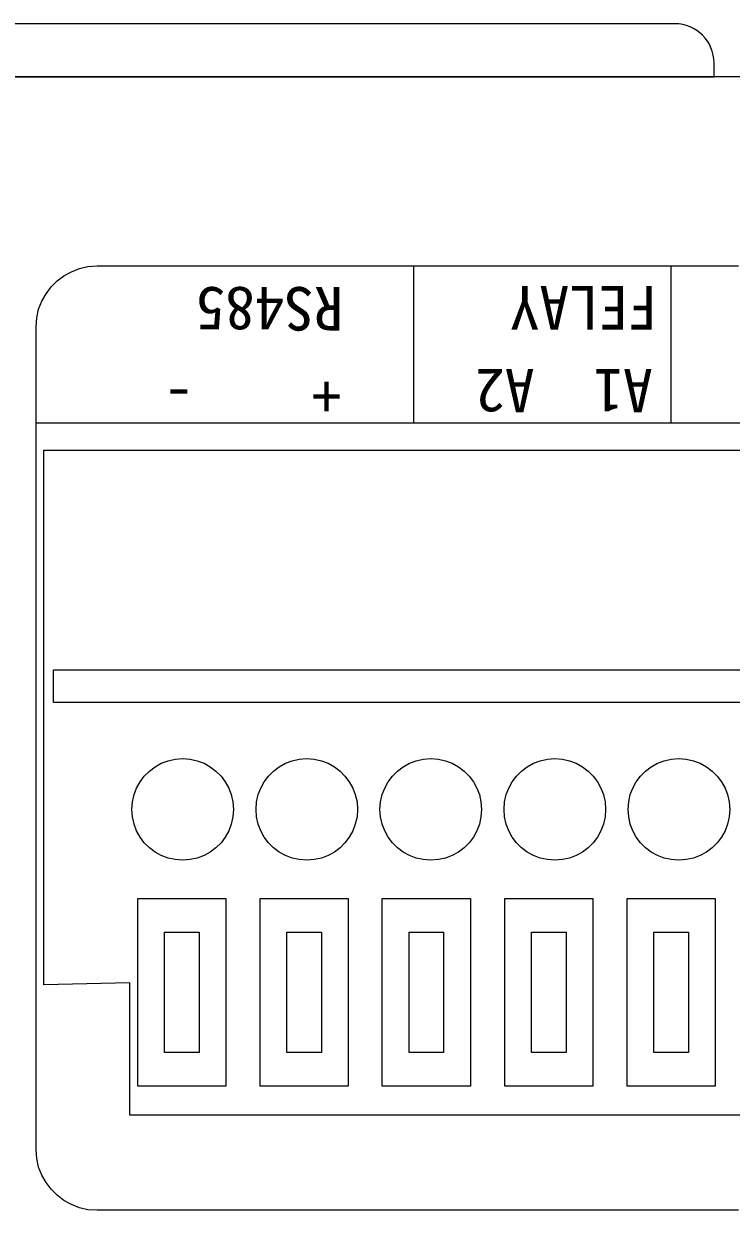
# Model space of a CAD drawing. Units: millimetres on the paper. Extents: x -139 to 141, y -98 to 91.
# Drawn here: x -35.29 to -31.65, y 54.47 to 60.56 of the extents above; entities that cross this region are included whole.
import ezdxf
from ezdxf.enums import TextEntityAlignment as Align

# ---------------------------------------------------------------- set-up
doc = ezdxf.new("R2010")
doc.units = ezdxf.units.MM
doc.layers.add('0-1_外形線', color=4, linetype='Continuous')
doc.styles.add('ＭＳ ゴシック', font='')
doc.styles.get('ＭＳ ゴシック').set_extended_font_data('MS Gothic')

msp = doc.modelspace()

# ---------------------------------------------------------------- linework, layer by layer
at = {"layer": '0-1_外形線'}
for p, q in [((-31.941, 60.562), (-36.537, 60.562)), ((-31.739, 60.29), (-31.739, 60.361)), ((30.556, 60.29), (-42.913, 60.29)), ((-36.739, 60.29), (-31.739, 60.29)), ((-33.284, 59.319), (-33.284, 58.511)), ((-31.962, 59.319), (-31.962, 58.511)), ((-35.184, 55.626), (-35.184, 58.373)), ((-35.184, 58.373), (-28.804, 58.373)), ((-35.134, 57.077), (-35.134, 57.244)), ((-35.134, 57.244), (-28.883, 57.244)), ((-28.883, 57.077), (-35.134, 57.077)), ((-34.701, 55.105), (-34.701, 56.069)), ((-34.701, 56.069), (-34.248, 56.069)), ((-34.248, 56.069), (-34.248, 55.105)), ((-34.072, 55.105), (-34.072, 56.069)), ((-34.072, 56.069), (-33.62, 56.069)), ((-33.62, 56.069), (-33.62, 55.105)), ((-33.444, 55.105), (-33.444, 56.069)), ((-33.444, 56.069), (-32.991, 56.069)), ((-32.991, 56.069), (-32.991, 55.105)), ((-32.815, 55.105), (-32.815, 56.069)), ((-32.815, 56.069), (-32.362, 56.069)), ((-32.362, 56.069), (-32.362, 55.105)), ((-32.186, 55.105), (-32.186, 56.069)), ((-32.186, 56.069), (-31.733, 56.069)), ((-31.733, 56.069), (-31.733, 55.105)), ((-34.563, 55.278), (-34.563, 55.896)), ((-34.563, 55.896), (-34.386, 55.896)), ((-34.386, 55.896), (-34.386, 55.278)), ((-33.935, 55.278), (-33.935, 55.896)), ((-33.935, 55.896), (-33.757, 55.896)), ((-33.757, 55.896), (-33.757, 55.278)), ((-33.306, 55.278), (-33.306, 55.896)), ((-33.306, 55.896), (-33.129, 55.896)), ((-33.129, 55.896), (-33.129, 55.278)), ((-32.677, 55.278), (-32.677, 55.896)), ((-32.677, 55.896), (-32.5, 55.896)), ((-32.5, 55.896), (-32.5, 55.278)), ((-32.048, 55.278), (-32.048, 55.896)), ((-32.048, 55.896), (-31.871, 55.896)), ((-31.871, 55.896), (-31.871, 55.278)), ((-34.741, 55.636), (-35.184, 55.626)), ((-34.741, 54.957), (-34.741, 55.636)), ((-34.386, 55.278), (-34.563, 55.278)), ((-33.757, 55.278), (-33.935, 55.278)), ((-33.129, 55.278), (-33.306, 55.278)), ((-32.5, 55.278), (-32.677, 55.278)), ((-31.871, 55.278), (-32.048, 55.278)), ((-34.248, 55.105), (-34.701, 55.105)), ((-33.62, 55.105), (-34.072, 55.105)), ((-32.991, 55.105), (-33.444, 55.105)), ((-32.362, 55.105), (-32.815, 55.105)), ((-31.733, 55.105), (-32.186, 55.105)), ((-28.804, 54.957), (-34.741, 54.957))]:
    msp.add_line(p, q, dxfattribs=at)
for points in [[(-35.223, 59.006), (-35.22, 59.052), (-35.21, 59.096), (-35.194, 59.137), (-35.172, 59.176), (-35.146, 59.211), (-35.115, 59.242), (-35.08, 59.268), (-35.042, 59.289), (-35, 59.305), (-34.957, 59.315), (-34.91, 59.319)], [(-34.91, 59.319), (-34.91, 59.319), (-34.909, 59.319), (-34.908, 59.319), (-34.906, 59.319), (-34.904, 59.319), (-34.901, 59.319), (-34.897, 59.319), (-34.893, 59.319), (-34.889, 59.319), (-34.884, 59.319), (-34.878, 59.319), (-34.872, 59.319), (-34.865, 59.319), (-34.858, 59.319), (-34.851, 59.319), (-34.843, 59.319), (-34.834, 59.319), (-34.825, 59.319), (-34.816, 59.319), (-34.806, 59.319), (-34.795, 59.319), (-34.785, 59.319), (-34.761, 59.319), (-34.737, 59.319), (-34.71, 59.319), (-34.681, 59.319), (-34.651, 59.319), (-34.62, 59.319), (-34.586, 59.319), (-34.551, 59.319), (-34.515, 59.319), (-34.477, 59.319), (-34.437, 59.319), (-34.396, 59.319), (-34.354, 59.319), (-34.31, 59.319), (-34.265, 59.319), (-34.219, 59.319), (-34.171, 59.319)], [(-34.171, 59.319), (-34.122, 59.319), (-34.072, 59.319), (-34.021, 59.319), (-33.968, 59.319), (-33.915, 59.319), (-33.86, 59.319), (-33.804, 59.319), (-33.748, 59.319), (-33.69, 59.319), (-33.632, 59.319), (-33.572, 59.319), (-33.512, 59.319), (-33.451, 59.319), (-33.389, 59.319), (-33.326, 59.319), (-33.263, 59.319), (-33.199, 59.319), (-33.134, 59.319), (-33.069, 59.319), (-33.003, 59.319), (-32.936, 59.319), (-32.869, 59.319), (-32.733, 59.319), (-32.596, 59.319), (-32.458, 59.319), (-32.318, 59.319), (-32.178, 59.319), (-31.895, 59.319), (-31.613, 59.319)], [(-35.223, 58.729), (-35.223, 58.754), (-35.223, 58.779), (-35.223, 58.802), (-35.223, 58.824), (-35.223, 58.846), (-35.223, 58.865), (-35.223, 58.884), (-35.223, 58.902), (-35.223, 58.918), (-35.223, 58.933), (-35.223, 58.946), (-35.223, 58.959), (-35.223, 58.97), (-35.223, 58.979), (-35.223, 58.987), (-35.223, 58.994), (-35.223, 58.999), (-35.223, 59.003), (-35.223, 59.005), (-35.223, 59.006)], [(-35.223, 58.511), (-35.223, 58.52), (-35.223, 58.543), (-35.223, 58.577), (-35.223, 58.619), (-35.223, 58.667), (-35.223, 58.716), (-35.223, 58.763), (-35.223, 58.805), (-35.223, 58.84), (-35.223, 58.863), (-35.223, 58.871)], [(-35.223, 55.761), (-35.223, 55.847), (-35.223, 55.935), (-35.223, 56.025), (-35.223, 56.117), (-35.223, 56.211), (-35.223, 56.306), (-35.223, 56.402), (-35.223, 56.499), (-35.223, 56.695), (-35.223, 56.893), (-35.223, 57.091), (-35.223, 57.287), (-35.223, 57.384), (-35.223, 57.481), (-35.223, 57.575), (-35.223, 57.669), (-35.223, 57.761), (-35.223, 57.851), (-35.223, 57.94), (-35.223, 58.026), (-35.223, 58.11), (-35.223, 58.151), (-35.223, 58.191), (-35.223, 58.231), (-35.223, 58.27), (-35.223, 58.308), (-35.223, 58.346), (-35.223, 58.383), (-35.223, 58.418), (-35.223, 58.454), (-35.223, 58.488), (-35.223, 58.521), (-35.223, 58.554), (-35.223, 58.585), (-35.223, 58.616), (-35.223, 58.646), (-35.223, 58.674), (-35.223, 58.702), (-35.223, 58.729)], [(-35.222, 58.511), (-35.223, 58.511), (-35.223, 58.511)], [(-34.766, 58.511), (-34.786, 58.511), (-34.807, 58.511), (-34.827, 58.511), (-34.846, 58.511), (-34.865, 58.511), (-34.884, 58.511), (-34.902, 58.511), (-34.92, 58.511), (-34.937, 58.511), (-34.954, 58.511), (-34.97, 58.511), (-34.986, 58.511), (-35.002, 58.511), (-35.017, 58.511), (-35.031, 58.511), (-35.045, 58.511), (-35.058, 58.511), (-35.071, 58.511), (-35.084, 58.511), (-35.096, 58.511), (-35.107, 58.511), (-35.118, 58.511), (-35.129, 58.511), (-35.139, 58.511), (-35.148, 58.511), (-35.157, 58.511), (-35.165, 58.511), (-35.173, 58.511), (-35.181, 58.511), (-35.187, 58.511), (-35.193, 58.511), (-35.199, 58.511), (-35.204, 58.511), (-35.208, 58.511), (-35.212, 58.511), (-35.215, 58.511), (-35.218, 58.511), (-35.22, 58.511), (-35.222, 58.511)], [(-31.584, 58.511), (-31.895, 58.511), (-32.207, 58.511), (-32.362, 58.511), (-32.516, 58.511), (-32.669, 58.511), (-32.745, 58.511), (-32.82, 58.511), (-32.895, 58.511), (-32.97, 58.511), (-33.044, 58.511), (-33.117, 58.511), (-33.19, 58.511), (-33.262, 58.511), (-33.334, 58.511), (-33.404, 58.511), (-33.474, 58.511), (-33.544, 58.511), (-33.612, 58.511), (-33.679, 58.511), (-33.746, 58.511), (-33.812, 58.511), (-33.876, 58.511), (-33.94, 58.511), (-34.002, 58.511), (-34.064, 58.511), (-34.124, 58.511), (-34.183, 58.511), (-34.241, 58.511), (-34.298, 58.511), (-34.353, 58.511), (-34.407, 58.511), (-34.46, 58.511), (-34.511, 58.511), (-34.561, 58.511), (-34.609, 58.511), (-34.656, 58.511), (-34.701, 58.511), (-34.744, 58.511), (-34.766, 58.511)], [(-34.731, 56.527), (-34.728, 56.566), (-34.72, 56.603), (-34.707, 56.637), (-34.689, 56.669), (-34.667, 56.698), (-34.641, 56.724), (-34.612, 56.746), (-34.58, 56.764), (-34.545, 56.777), (-34.508, 56.785), (-34.47, 56.788)], [(-34.47, 56.788), (-34.431, 56.785), (-34.395, 56.777), (-34.36, 56.764), (-34.328, 56.746), (-34.299, 56.724), (-34.273, 56.698), (-34.251, 56.669), (-34.233, 56.637), (-34.22, 56.603), (-34.212, 56.566), (-34.209, 56.527)], [(-34.093, 56.527), (-34.09, 56.566), (-34.082, 56.603), (-34.069, 56.637), (-34.051, 56.669), (-34.029, 56.698), (-34.004, 56.724), (-33.974, 56.746), (-33.942, 56.764), (-33.908, 56.777), (-33.871, 56.785), (-33.832, 56.788)], [(-33.832, 56.788), (-33.794, 56.785), (-33.757, 56.777), (-33.722, 56.764), (-33.69, 56.746), (-33.661, 56.724), (-33.636, 56.698), (-33.614, 56.669), (-33.596, 56.637), (-33.583, 56.603), (-33.574, 56.566), (-33.572, 56.527)], [(-33.456, 56.527), (-33.453, 56.566), (-33.445, 56.603), (-33.432, 56.637), (-33.414, 56.669), (-33.392, 56.698), (-33.366, 56.724), (-33.337, 56.746), (-33.305, 56.764), (-33.27, 56.777), (-33.234, 56.785), (-33.195, 56.788)], [(-33.195, 56.788), (-33.156, 56.785), (-33.12, 56.777), (-33.085, 56.764), (-33.053, 56.746), (-33.024, 56.724), (-32.998, 56.698), (-32.976, 56.669), (-32.958, 56.637), (-32.945, 56.603), (-32.937, 56.566), (-32.934, 56.527)], [(-32.818, 56.527), (-32.816, 56.566), (-32.807, 56.603), (-32.794, 56.637), (-32.776, 56.669), (-32.754, 56.698), (-32.729, 56.724), (-32.7, 56.746), (-32.668, 56.764), (-32.633, 56.777), (-32.596, 56.785), (-32.558, 56.788)], [(-32.558, 56.788), (-32.519, 56.785), (-32.482, 56.777), (-32.448, 56.764), (-32.415, 56.746), (-32.386, 56.724), (-32.361, 56.698), (-32.339, 56.669), (-32.321, 56.637), (-32.308, 56.603), (-32.299, 56.566), (-32.297, 56.527)], [(-32.181, 56.527), (-32.178, 56.566), (-32.17, 56.603), (-32.157, 56.637), (-32.139, 56.669), (-32.117, 56.698), (-32.091, 56.724), (-32.062, 56.746), (-32.03, 56.764), (-31.995, 56.777), (-31.959, 56.785), (-31.92, 56.788)], [(-31.92, 56.788), (-31.882, 56.785), (-31.845, 56.777), (-31.81, 56.764), (-31.778, 56.746), (-31.749, 56.724), (-31.723, 56.698), (-31.701, 56.669), (-31.683, 56.637), (-31.67, 56.603), (-31.662, 56.566), (-31.659, 56.527)], [(-34.47, 56.266), (-34.508, 56.269), (-34.545, 56.277), (-34.58, 56.291), (-34.612, 56.308), (-34.641, 56.33), (-34.667, 56.356), (-34.689, 56.385), (-34.707, 56.417), (-34.72, 56.452), (-34.728, 56.489), (-34.731, 56.527)], [(-34.209, 56.527), (-34.212, 56.489), (-34.22, 56.452), (-34.233, 56.417), (-34.251, 56.385), (-34.273, 56.356), (-34.299, 56.33), (-34.328, 56.308), (-34.36, 56.291), (-34.395, 56.277), (-34.431, 56.269), (-34.47, 56.266)], [(-33.832, 56.266), (-33.871, 56.269), (-33.908, 56.277), (-33.942, 56.291), (-33.974, 56.308), (-34.004, 56.33), (-34.029, 56.356), (-34.051, 56.385), (-34.069, 56.417), (-34.082, 56.452), (-34.09, 56.489), (-34.093, 56.527)], [(-33.572, 56.527), (-33.574, 56.489), (-33.583, 56.452), (-33.596, 56.417), (-33.614, 56.385), (-33.636, 56.356), (-33.661, 56.33), (-33.69, 56.308), (-33.722, 56.291), (-33.757, 56.277), (-33.794, 56.269), (-33.832, 56.266)], [(-33.195, 56.266), (-33.234, 56.269), (-33.27, 56.277), (-33.305, 56.291), (-33.337, 56.308), (-33.366, 56.33), (-33.392, 56.356), (-33.414, 56.385), (-33.432, 56.417), (-33.445, 56.452), (-33.453, 56.489), (-33.456, 56.527)], [(-32.934, 56.527), (-32.937, 56.489), (-32.945, 56.452), (-32.958, 56.417), (-32.976, 56.385), (-32.998, 56.356), (-33.024, 56.33), (-33.053, 56.308), (-33.085, 56.291), (-33.12, 56.277), (-33.156, 56.269), (-33.195, 56.266)], [(-32.558, 56.266), (-32.596, 56.269), (-32.633, 56.277), (-32.668, 56.291), (-32.7, 56.308), (-32.729, 56.33), (-32.754, 56.356), (-32.776, 56.385), (-32.794, 56.417), (-32.807, 56.452), (-32.816, 56.489), (-32.818, 56.527)], [(-32.297, 56.527), (-32.299, 56.489), (-32.308, 56.452), (-32.321, 56.417), (-32.339, 56.385), (-32.361, 56.356), (-32.386, 56.33), (-32.415, 56.308), (-32.448, 56.291), (-32.482, 56.277), (-32.519, 56.269), (-32.558, 56.266)], [(-31.92, 56.266), (-31.959, 56.269), (-31.995, 56.277), (-32.03, 56.291), (-32.062, 56.308), (-32.091, 56.33), (-32.117, 56.356), (-32.139, 56.385), (-32.157, 56.417), (-32.17, 56.452), (-32.178, 56.489), (-32.181, 56.527)], [(-31.659, 56.527), (-31.662, 56.489), (-31.67, 56.452), (-31.683, 56.417), (-31.701, 56.385), (-31.723, 56.356), (-31.749, 56.33), (-31.778, 56.308), (-31.81, 56.291), (-31.845, 56.277), (-31.882, 56.269), (-31.92, 56.266)], [(-35.223, 54.78), (-35.223, 54.781), (-35.223, 54.784), (-35.223, 54.787), (-35.223, 54.793), (-35.223, 54.799), (-35.223, 54.807), (-35.223, 54.817), (-35.223, 54.828), (-35.223, 54.84), (-35.223, 54.854), (-35.223, 54.869), (-35.223, 54.885), (-35.223, 54.902), (-35.223, 54.921), (-35.223, 54.941), (-35.223, 54.962), (-35.223, 54.984), (-35.223, 55.008), (-35.223, 55.032), (-35.223, 55.058), (-35.223, 55.084), (-35.223, 55.112), (-35.223, 55.141), (-35.223, 55.17), (-35.223, 55.201), (-35.223, 55.233), (-35.223, 55.265), (-35.223, 55.299), (-35.223, 55.333), (-35.223, 55.368), (-35.223, 55.404), (-35.223, 55.441), (-35.223, 55.478), (-35.223, 55.517), (-35.223, 55.556), (-35.223, 55.595), (-35.223, 55.636), (-35.223, 55.677), (-35.223, 55.761)], [(-34.91, 54.468), (-34.957, 54.471), (-35, 54.481), (-35.042, 54.497), (-35.08, 54.518), (-35.115, 54.545), (-35.146, 54.576), (-35.172, 54.611), (-35.194, 54.649), (-35.21, 54.69), (-35.22, 54.734), (-35.223, 54.78)], [(-34.834, 54.468), (-34.843, 54.468), (-34.851, 54.468), (-34.858, 54.468), (-34.865, 54.468), (-34.872, 54.468), (-34.878, 54.468), (-34.884, 54.468), (-34.889, 54.468), (-34.893, 54.468), (-34.897, 54.468), (-34.901, 54.468), (-34.904, 54.468), (-34.906, 54.468), (-34.908, 54.468), (-34.909, 54.468), (-34.91, 54.468), (-34.91, 54.468)], [(-33.199, 54.468), (-33.263, 54.468), (-33.326, 54.468), (-33.389, 54.468), (-33.451, 54.468), (-33.512, 54.468), (-33.572, 54.468), (-33.632, 54.468), (-33.69, 54.468), (-33.748, 54.468), (-33.804, 54.468), (-33.86, 54.468), (-33.915, 54.468), (-33.968, 54.468), (-34.021, 54.468), (-34.072, 54.468), (-34.122, 54.468), (-34.171, 54.468), (-34.219, 54.468), (-34.265, 54.468), (-34.31, 54.468), (-34.354, 54.468), (-34.396, 54.468), (-34.437, 54.468), (-34.477, 54.468), (-34.515, 54.468), (-34.551, 54.468), (-34.586, 54.468), (-34.62, 54.468), (-34.651, 54.468), (-34.681, 54.468), (-34.71, 54.468), (-34.737, 54.468), (-34.761, 54.468), (-34.785, 54.468), (-34.795, 54.468), (-34.806, 54.468), (-34.816, 54.468), (-34.825, 54.468), (-34.834, 54.468)], [(-31.613, 54.468), (-31.895, 54.468), (-32.178, 54.468), (-32.318, 54.468), (-32.458, 54.468), (-32.596, 54.468), (-32.733, 54.468), (-32.869, 54.468), (-32.936, 54.468), (-33.003, 54.468), (-33.069, 54.468), (-33.134, 54.468), (-33.199, 54.468)]]:
    msp.add_lwpolyline(points, dxfattribs=at)
msp.add_arc((-31.941, 60.361), 0.2017, 360, 90, dxfattribs=at)

# ---------------------------------------------------------------- texts
at = {"layer": '0-1_外形線', "style": 'ＭＳ ゴシック'}
for s, p in [('RS485', (-33.644, 59.277)), ('FELAY', (-32.029, 59.282)), ('A1  A2', (-32.055, 58.856)), ('+    -', (-33.655, 58.827))]:
    msp.add_text(s, height=0.2232, rotation=180, dxfattribs=at).set_placement(p, align=Align.BOTTOM_LEFT)

doc.saveas('drawing.dxf')
